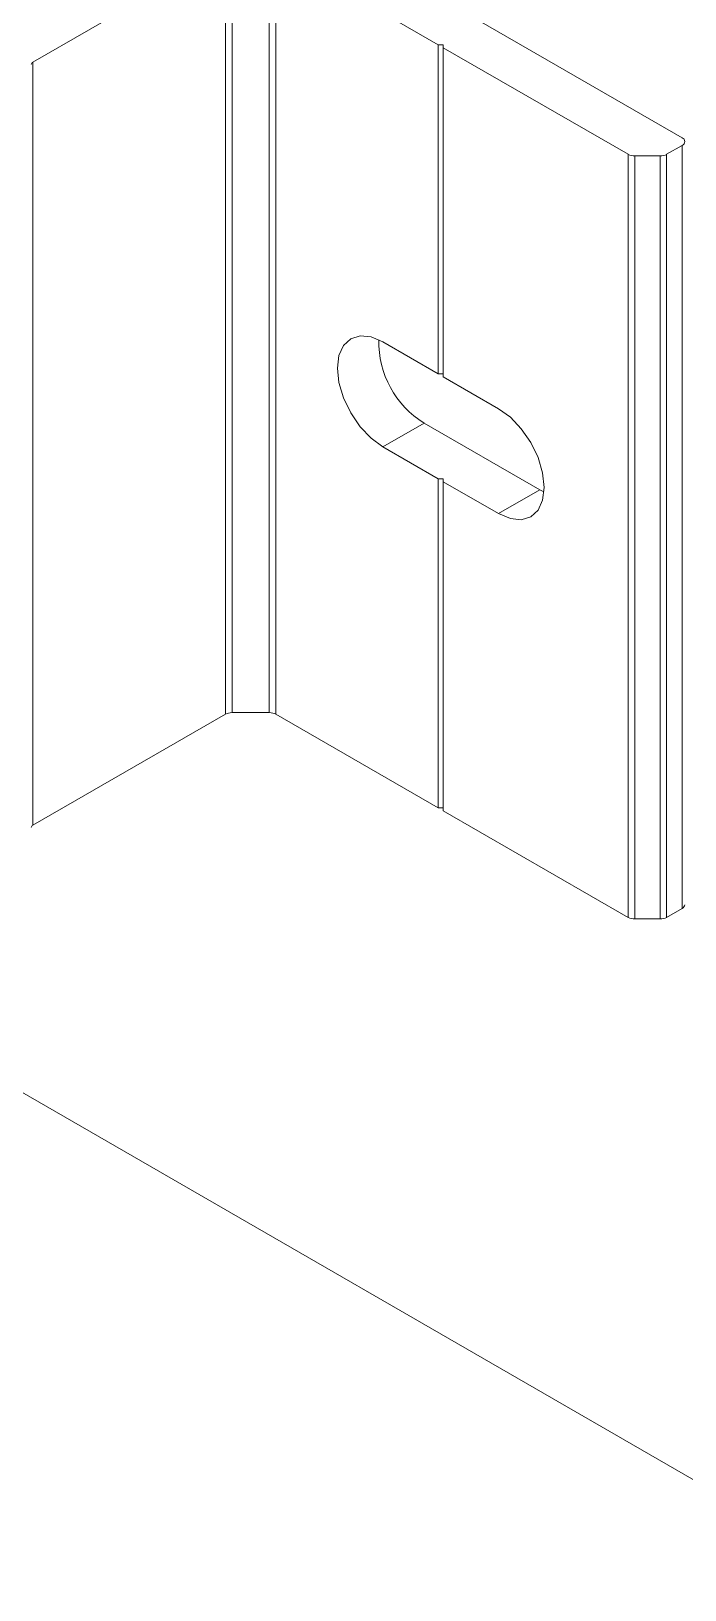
# Model space of a CAD drawing. Header units: millimetres. Extents: x 39 to 459, y 26 to 647.
# Drawn here: x 85.373 to 86.212, y 233.756 to 235.757 of the extents above; entities that cross this region are included whole.
import ezdxf

# ---------------------------------------------------------------- set-up
doc = ezdxf.new("R2010")
doc.units = ezdxf.units.MM
doc.layers.add('ANTET', color=7, linetype='Continuous')

# ---------------------------------------------------------------- blocks, each defined once
blk = doc.blocks.new('Griyaj Montajı')
at = {"color": 7, "linetype": 'Continuous', "lineweight": 15}
for p, q in [((11068.6133, 2127.6348), (11069.1634, 2127.3172)), ((11068.5858, 2127.5589), (11068.5858, 2126.579)), ((11068.6337, 2127.5589), (11068.6337, 2126.579)), ((11068.5773, 2127.5569), (11068.3303, 2127.4143)), ((11068.5773, 2127.5569), (11068.5773, 2126.577)), ((11068.6422, 2127.5569), (11068.8505, 2127.4366)), ((11068.6422, 2127.5569), (11068.6422, 2126.577)), ((11068.8569, 2127.4366), (11068.8505, 2127.4366)), ((11068.8505, 2127.4366), (11068.8505, 2127.014)), ((11068.8569, 2127.4366), (11068.8569, 2127.4329)), ((11068.8569, 2127.4329), (11069.0942, 2127.296)), ((11068.8569, 2127.4329), (11068.8569, 2127.0104)), ((11068.3303, 2127.4143), (11068.3303, 2126.4344)), ((11069.1436, 2127.296), (11069.1634, 2127.3074)), ((11069.1634, 2127.3074), (11069.1634, 2126.3276)), ((11069.0942, 2127.296), (11069.0942, 2126.3161)), ((11069.1026, 2127.2939), (11069.1351, 2127.2939)), ((11069.1026, 2127.2939), (11069.1026, 2126.3141)), ((11069.1351, 2127.2939), (11069.1351, 2126.3141)), ((11069.1436, 2127.296), (11069.1436, 2126.3161)), ((11068.7795, 2127.0551), (11068.8505, 2127.014)), ((11068.8505, 2127.014), (11068.8569, 2127.014)), ((11068.8569, 2127.0104), (11068.928, 2126.9693)), ((11068.8325, 2126.9509), (11068.7795, 2126.9203)), ((11068.981, 2126.8652), (11068.8325, 2126.9509)), ((11068.7795, 2126.9203), (11068.8505, 2126.8793)), ((11068.8505, 2126.8793), (11068.8505, 2126.4567)), ((11068.8505, 2126.8793), (11068.8569, 2126.8793)), ((11068.8569, 2126.8756), (11068.8569, 2126.8793)), ((11068.8569, 2126.8756), (11068.8569, 2126.4531)), ((11068.8569, 2126.8756), (11068.928, 2126.8346)), ((11068.981, 2126.8652), (11068.928, 2126.8346)), ((11068.9861, 2126.8625), (11068.981, 2126.8652)), ((11068.5858, 2126.579), (11068.6337, 2126.579)), ((11068.5773, 2126.577), (11068.3303, 2126.4344)), ((11068.6422, 2126.577), (11068.8505, 2126.4567)), ((11068.8569, 2126.4567), (11068.8505, 2126.4567)), ((11068.8569, 2126.4531), (11069.0942, 2126.3161)), ((11069.1436, 2126.3161), (11069.1634, 2126.3276)), ((11069.1026, 2126.3141), (11069.1351, 2126.3141)), ((11068.0292, 2126.2573), (11072.182, 2123.8599))]:
    blk.add_line(p, q, dxfattribs=at)
at = {"color": 7, "linetype": 'Continuous', "lineweight": 15, "flags": 128}
for points in [[(11068.7795, 2127.0551), (11068.7644, 2127.0615), (11068.7503, 2127.0629), (11068.7382, 2127.0591), (11068.729, 2127.0505), (11068.7231, 2127.0377), (11068.7211, 2127.0214), (11068.7231, 2127.0028), (11068.729, 2126.9832), (11068.7382, 2126.9639), (11068.7503, 2126.9462), (11068.7644, 2126.9313), (11068.7795, 2126.9203)], [(11068.928, 2126.8346), (11068.9431, 2126.8282), (11068.9571, 2126.8268), (11068.9692, 2126.8305), (11068.9785, 2126.8391), (11068.9843, 2126.852), (11068.9863, 2126.8683), (11068.9843, 2126.8869), (11068.9785, 2126.9065), (11068.9692, 2126.9258), (11068.9571, 2126.9435), (11068.9431, 2126.9583), (11068.928, 2126.9693)]]:
    blk.add_lwpolyline(points, dxfattribs=at)
at = {"color": 7, "linetype": 'Continuous', "lineweight": 15}
for centre, radius, start, end in [((11068.3319, 2127.4108), 0.00377, 114.3597, 174.3359), ((11069.1616, 2127.3123), 0.00524, 290.789, 69.211), ((11069.1023, 2127.3112), 0.0173, 241.9592, 271.1507), ((11069.1355, 2127.3112), 0.0173, 268.8593, 298.0361), ((11068.8962, 2127.0548), 0.1219, 178.6392, 238.4693), ((11068.5855, 2126.5617), 0.0173, 88.8571, 118.0383), ((11068.6341, 2126.5617), 0.0173, 61.9574, 91.1524), ((11068.3319, 2126.431), 0.00377, 114.3597, 174.3359), ((11069.1609, 2126.333), 0.00604, 294.3826, 354.2988), ((11069.1023, 2126.3314), 0.0173, 241.9592, 271.1507), ((11069.1355, 2126.3314), 0.0173, 268.8593, 298.0361)]:
    blk.add_arc(centre, radius, start, end, dxfattribs=at)

msp = doc.modelspace()

# ---------------------------------------------------------------- block references
at = {"layer": 'ANTET', "color": 0}
msp.add_blockref('Griyaj Montajı', (-10982.9547, -1891.697), dxfattribs=at)

doc.saveas('drawing.dxf')
